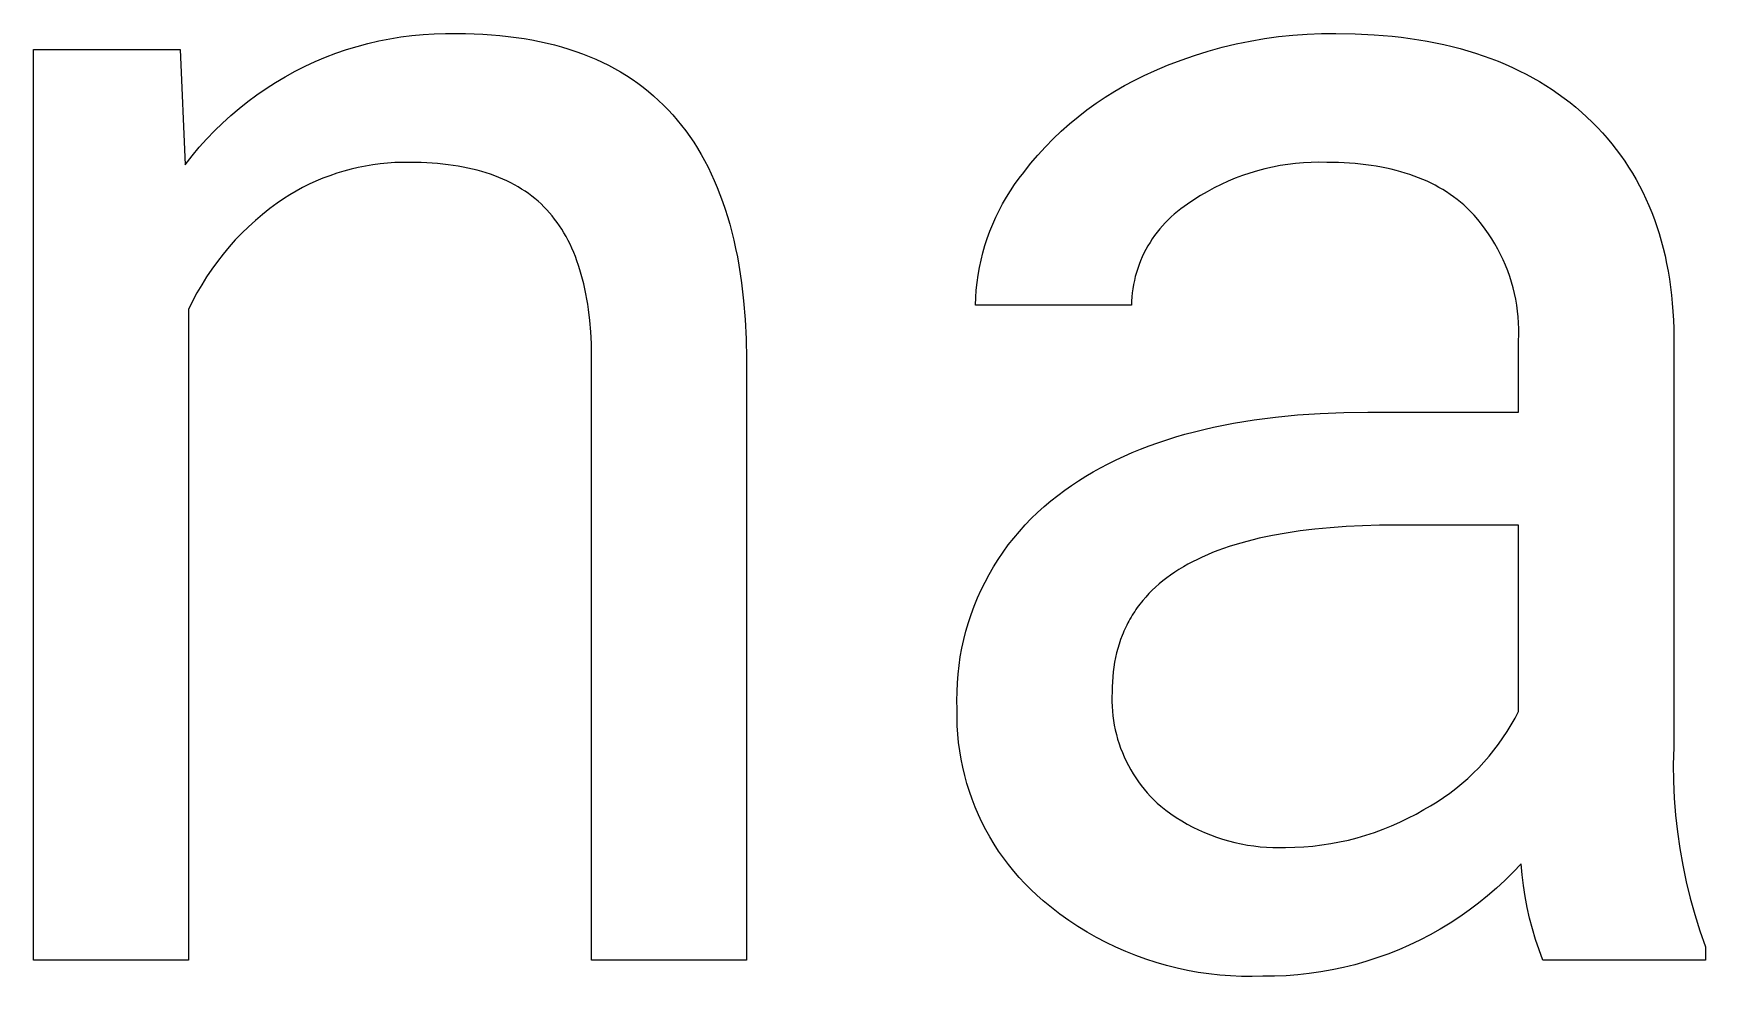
# Model space of a CAD drawing. Header units: millimetres. Extents: x -2542 to 6192, y -257 to 5845.
# Drawn here: x 3751 to 3833.6, y 127.8 to 174.4 of the extents above; entities that cross this region are included whole.
import ezdxf

# ---------------------------------------------------------------- set-up
doc = ezdxf.new("R2010")
doc.units = ezdxf.units.MM
doc.header["$MEASUREMENT"] = 0
doc.layers.add('Domyślny', color=7, linetype='Continuous', true_color=0x000000)

msp = doc.modelspace()

# ---------------------------------------------------------------- linework, layer by layer
at = {"layer": 'Domyślny'}
for p, q in [((3768.602, 174.126), (3769.146, 174.215)), ((3769.146, 174.215), (3769.694, 174.286)), ((3769.694, 174.286), (3770.244, 174.338)), ((3770.244, 174.338), (3770.795, 174.371)), ((3770.795, 174.371), (3771.347, 174.386)), ((3771.347, 174.386), (3771.899, 174.382)), ((3771.899, 174.382), (3772.339, 174.378)), ((3772.339, 174.378), (3772.772, 174.366)), ((3772.772, 174.366), (3773.198, 174.346)), ((3773.198, 174.346), (3773.618, 174.319)), ((3773.618, 174.319), (3774.03, 174.284)), ((3774.03, 174.284), (3774.436, 174.24)), ((3774.436, 174.24), (3774.835, 174.189)), ((3774.835, 174.189), (3775.227, 174.131)), ((3811.776, 174.13), (3812.478, 174.227)), ((3812.478, 174.227), (3813.183, 174.301)), ((3813.183, 174.301), (3813.89, 174.351)), ((3813.89, 174.351), (3814.599, 174.378)), ((3814.599, 174.378), (3815.307, 174.382)), ((3815.307, 174.382), (3816.262, 174.366)), ((3816.262, 174.366), (3817.19, 174.321)), ((3817.19, 174.321), (3817.644, 174.287)), ((3817.644, 174.287), (3818.092, 174.245)), ((3818.092, 174.245), (3818.533, 174.196)), ((3818.533, 174.196), (3818.967, 174.139)), ((3751.006, 128.629), (3751.006, 173.586)), ((3751.006, 173.586), (3758.248, 173.586)), ((3758.248, 173.586), (3758.496, 167.904)), ((3765.424, 173.21), (3765.94, 173.407)), ((3765.94, 173.407), (3766.462, 173.587)), ((3766.462, 173.587), (3766.989, 173.749)), ((3766.989, 173.749), (3767.522, 173.893)), ((3767.522, 173.893), (3768.06, 174.019)), ((3768.06, 174.019), (3768.602, 174.126)), ((3775.227, 174.131), (3775.612, 174.064)), ((3775.612, 174.064), (3775.99, 173.989)), ((3775.99, 173.989), (3776.362, 173.907)), ((3776.362, 173.907), (3776.726, 173.817)), ((3776.726, 173.817), (3777.084, 173.719)), ((3777.084, 173.719), (3777.435, 173.613)), ((3777.435, 173.613), (3777.778, 173.499)), ((3777.778, 173.499), (3778.115, 173.377)), ((3778.115, 173.377), (3778.446, 173.248)), ((3808.333, 173.303), (3809.01, 173.514)), ((3809.01, 173.514), (3809.694, 173.702)), ((3809.694, 173.702), (3810.383, 173.868)), ((3810.383, 173.868), (3811.077, 174.011)), ((3811.077, 174.011), (3811.776, 174.13)), ((3818.967, 174.139), (3819.395, 174.075)), ((3819.395, 174.075), (3819.817, 174.003)), ((3819.817, 174.003), (3820.232, 173.923)), ((3820.232, 173.923), (3820.64, 173.836)), ((3820.64, 173.836), (3821.042, 173.741)), ((3821.042, 173.741), (3821.437, 173.639)), ((3821.437, 173.639), (3821.826, 173.529)), ((3821.826, 173.529), (3822.208, 173.411)), ((3822.208, 173.411), (3822.584, 173.286)), ((3763.921, 172.515), (3764.414, 172.764)), ((3764.414, 172.764), (3764.915, 172.996)), ((3764.915, 172.996), (3765.424, 173.21)), ((3778.446, 173.248), (3778.769, 173.111)), ((3778.769, 173.111), (3779.085, 172.965)), ((3779.085, 172.965), (3779.395, 172.812)), ((3779.395, 172.812), (3779.698, 172.652)), ((3779.698, 172.652), (3779.993, 172.483)), ((3805.847, 172.313), (3806.35, 172.538)), ((3806.35, 172.538), (3807.002, 172.815)), ((3807.002, 172.815), (3807.664, 173.07)), ((3807.664, 173.07), (3808.333, 173.303)), ((3822.584, 173.286), (3822.953, 173.153)), ((3822.953, 173.153), (3823.316, 173.013)), ((3823.316, 173.013), (3823.671, 172.865)), ((3823.671, 172.865), (3824.021, 172.71)), ((3824.021, 172.71), (3824.364, 172.547)), ((3824.364, 172.547), (3824.7, 172.376)), ((3762.497, 171.671), (3762.962, 171.968)), ((3762.962, 171.968), (3763.437, 172.25)), ((3763.437, 172.25), (3763.921, 172.515)), ((3779.993, 172.483), (3780.282, 172.306)), ((3780.282, 172.306), (3780.564, 172.122)), ((3780.564, 172.122), (3780.84, 171.93)), ((3780.84, 171.93), (3781.108, 171.73)), ((3781.108, 171.73), (3781.369, 171.522)), ((3804.391, 171.535), (3804.867, 171.811)), ((3804.867, 171.811), (3805.353, 172.07)), ((3805.353, 172.07), (3805.847, 172.313)), ((3824.7, 172.376), (3825.03, 172.198)), ((3825.03, 172.198), (3825.353, 172.012)), ((3825.353, 172.012), (3825.67, 171.819)), ((3825.67, 171.819), (3825.98, 171.618)), ((3761.166, 170.687), (3761.598, 171.03)), ((3761.598, 171.03), (3762.042, 171.358)), ((3762.042, 171.358), (3762.497, 171.671)), ((3781.369, 171.522), (3781.624, 171.306)), ((3781.624, 171.306), (3781.872, 171.082)), ((3781.872, 171.082), (3782.113, 170.851)), ((3803.02, 170.613), (3803.467, 170.936)), ((3803.467, 170.936), (3803.923, 171.243)), ((3803.923, 171.243), (3804.391, 171.535)), ((3825.98, 171.618), (3826.284, 171.409)), ((3826.284, 171.409), (3826.581, 171.193)), ((3826.581, 171.193), (3826.871, 170.97)), ((3826.871, 170.97), (3827.155, 170.738)), ((3760.337, 169.958), (3760.745, 170.329)), ((3760.745, 170.329), (3761.166, 170.687)), ((3782.113, 170.851), (3782.347, 170.611)), ((3782.347, 170.611), (3782.574, 170.364)), ((3782.574, 170.364), (3782.794, 170.109)), ((3782.794, 170.109), (3783.007, 169.846)), ((3802.162, 169.923), (3802.585, 170.276)), ((3802.585, 170.276), (3803.02, 170.613)), ((3827.155, 170.738), (3827.432, 170.5)), ((3827.432, 170.5), (3827.702, 170.254)), ((3827.702, 170.254), (3827.964, 170.003)), ((3759.559, 169.174), (3759.941, 169.572)), ((3759.941, 169.572), (3760.337, 169.958)), ((3783.007, 169.846), (3783.214, 169.576)), ((3783.214, 169.576), (3783.414, 169.297)), ((3783.414, 169.297), (3783.606, 169.011)), ((3801.352, 169.177), (3801.751, 169.557)), ((3801.751, 169.557), (3802.162, 169.923)), ((3827.964, 170.003), (3828.218, 169.746)), ((3828.218, 169.746), (3828.463, 169.483)), ((3828.463, 169.483), (3828.7, 169.215)), ((3758.836, 168.339), (3759.19, 168.763)), ((3759.19, 168.763), (3759.559, 169.174)), ((3783.606, 169.011), (3783.792, 168.717)), ((3783.792, 168.717), (3783.971, 168.415)), ((3783.971, 168.415), (3784.143, 168.105)), ((3800.595, 168.377), (3800.967, 168.783)), ((3800.967, 168.783), (3801.352, 169.177)), ((3828.7, 169.215), (3828.929, 168.941)), ((3828.929, 168.941), (3829.149, 168.661)), ((3829.149, 168.661), (3829.362, 168.376)), ((3758.496, 167.904), (3758.836, 168.339)), ((3766.331, 167.589), (3765.981, 167.482)), ((3766.684, 167.685), (3766.331, 167.589)), ((3767.041, 167.768), (3766.684, 167.685)), ((3767.4, 167.84), (3767.041, 167.768)), ((3767.761, 167.9), (3767.4, 167.84)), ((3768.124, 167.947), (3767.761, 167.9)), ((3768.489, 167.983), (3768.124, 167.947)), ((3768.854, 168.006), (3768.489, 167.983)), ((3769.22, 168.017), (3768.854, 168.006)), ((3769.586, 168.016), (3769.22, 168.017)), ((3770.15, 168.007), (3769.586, 168.016)), ((3770.425, 167.996), (3770.15, 168.007)), ((3770.695, 167.98), (3770.425, 167.996)), ((3770.961, 167.959), (3770.695, 167.98)), ((3771.222, 167.934), (3770.961, 167.959)), ((3771.478, 167.904), (3771.222, 167.934)), ((3771.729, 167.87), (3771.478, 167.904)), ((3771.976, 167.831), (3771.729, 167.87)), ((3772.218, 167.788), (3771.976, 167.831)), ((3772.455, 167.74), (3772.218, 167.788)), ((3772.687, 167.688), (3772.455, 167.74)), ((3772.915, 167.631), (3772.687, 167.688)), ((3773.138, 167.569), (3772.915, 167.631)), ((3784.143, 168.105), (3784.309, 167.787)), ((3784.309, 167.787), (3784.467, 167.461)), ((3799.894, 167.528), (3800.237, 167.959)), ((3800.237, 167.959), (3800.595, 168.377)), ((3811.434, 167.604), (3811.066, 167.494)), ((3811.806, 167.702), (3811.434, 167.604)), ((3812.18, 167.787), (3811.806, 167.702)), ((3812.558, 167.859), (3812.18, 167.787)), ((3812.937, 167.918), (3812.558, 167.859)), ((3813.319, 167.964), (3812.937, 167.918)), ((3813.702, 167.997), (3813.319, 167.964)), ((3814.085, 168.016), (3813.702, 167.997)), ((3814.469, 168.023), (3814.085, 168.016)), ((3814.854, 168.016), (3814.469, 168.023)), ((3815.429, 168.007), (3814.854, 168.016)), ((3815.71, 167.995), (3815.429, 168.007)), ((3815.987, 167.979), (3815.71, 167.995)), ((3816.259, 167.958), (3815.987, 167.979)), ((3816.527, 167.932), (3816.259, 167.958)), ((3816.79, 167.902), (3816.527, 167.932)), ((3817.049, 167.867), (3816.79, 167.902)), ((3817.303, 167.827), (3817.049, 167.867)), ((3817.553, 167.783), (3817.303, 167.827)), ((3817.799, 167.734), (3817.553, 167.783)), ((3818.04, 167.68), (3817.799, 167.734)), ((3818.276, 167.622), (3818.04, 167.68)), ((3818.508, 167.559), (3818.276, 167.622)), ((3829.362, 168.376), (3829.566, 168.084)), ((3829.566, 168.084), (3829.761, 167.788)), ((3829.761, 167.788), (3829.949, 167.485)), ((3764.294, 166.775), (3763.972, 166.601)), ((3764.621, 166.939), (3764.294, 166.775)), ((3764.954, 167.092), (3764.621, 166.939)), ((3765.292, 167.233), (3764.954, 167.092)), ((3765.634, 167.363), (3765.292, 167.233)), ((3765.981, 167.482), (3765.634, 167.363)), ((3773.357, 167.503), (3773.138, 167.569)), ((3773.57, 167.433), (3773.357, 167.503)), ((3773.779, 167.357), (3773.57, 167.433)), ((3773.983, 167.278), (3773.779, 167.357)), ((3774.183, 167.193), (3773.983, 167.278)), ((3774.377, 167.104), (3774.183, 167.193)), ((3774.567, 167.011), (3774.377, 167.104)), ((3774.753, 166.913), (3774.567, 167.011)), ((3774.933, 166.81), (3774.753, 166.913)), ((3775.109, 166.703), (3774.933, 166.81)), ((3784.467, 167.461), (3784.619, 167.128)), ((3784.619, 167.128), (3784.763, 166.786)), ((3784.763, 166.786), (3784.901, 166.437)), ((3799.238, 166.618), (3799.446, 166.929)), ((3799.446, 166.929), (3799.665, 167.233)), ((3799.665, 167.233), (3799.894, 167.528)), ((3809.638, 166.928), (3809.295, 166.757)), ((3809.988, 167.088), (3809.638, 166.928)), ((3810.342, 167.236), (3809.988, 167.088)), ((3810.702, 167.371), (3810.342, 167.236)), ((3811.066, 167.494), (3810.702, 167.371)), ((3818.736, 167.492), (3818.508, 167.559)), ((3818.959, 167.419), (3818.736, 167.492)), ((3819.178, 167.342), (3818.959, 167.419)), ((3819.393, 167.261), (3819.178, 167.342)), ((3819.603, 167.175), (3819.393, 167.261)), ((3819.808, 167.084), (3819.603, 167.175)), ((3820.009, 166.988), (3819.808, 167.084)), ((3820.206, 166.888), (3820.009, 166.988)), ((3820.398, 166.783), (3820.206, 166.888)), ((3820.586, 166.673), (3820.398, 166.783)), ((3829.949, 167.485), (3830.128, 167.177)), ((3830.128, 167.177), (3830.3, 166.863)), ((3830.3, 166.863), (3830.462, 166.543)), ((3763.044, 166.014), (3762.673, 165.74)), ((3763.346, 166.22), (3763.044, 166.014)), ((3763.656, 166.416), (3763.346, 166.22)), ((3763.972, 166.601), (3763.656, 166.416)), ((3775.28, 166.591), (3775.109, 166.703)), ((3775.447, 166.475), (3775.28, 166.591)), ((3775.609, 166.354), (3775.447, 166.475)), ((3775.766, 166.229), (3775.609, 166.354)), ((3775.918, 166.099), (3775.766, 166.229)), ((3776.066, 165.965), (3775.918, 166.099)), ((3776.208, 165.825), (3776.066, 165.965)), ((3784.901, 166.437), (3785.032, 166.08)), ((3785.032, 166.08), (3785.156, 165.715)), ((3798.68, 165.646), (3798.855, 165.976)), ((3798.855, 165.976), (3799.041, 166.301)), ((3799.041, 166.301), (3799.238, 166.618)), ((3807.985, 165.955), (3807.814, 165.841)), ((3808.302, 166.172), (3807.985, 165.955)), ((3808.626, 166.378), (3808.302, 166.172)), ((3808.957, 166.573), (3808.626, 166.378)), ((3809.295, 166.757), (3808.957, 166.573)), ((3820.769, 166.559), (3820.586, 166.673)), ((3820.948, 166.44), (3820.769, 166.559)), ((3821.122, 166.317), (3820.948, 166.44)), ((3821.292, 166.189), (3821.122, 166.317)), ((3821.458, 166.056), (3821.292, 166.189)), ((3821.619, 165.918), (3821.458, 166.056)), ((3830.462, 166.543), (3830.617, 166.217)), ((3830.617, 166.217), (3830.764, 165.886)), ((3761.961, 165.154), (3761.62, 164.844)), ((3762.312, 165.453), (3761.961, 165.154)), ((3762.673, 165.74), (3762.312, 165.453)), ((3776.347, 165.682), (3776.208, 165.825)), ((3776.48, 165.534), (3776.347, 165.682)), ((3776.61, 165.38), (3776.48, 165.534)), ((3776.735, 165.222), (3776.61, 165.38)), ((3776.856, 165.059), (3776.735, 165.222)), ((3785.156, 165.715), (3785.274, 165.343)), ((3785.274, 165.343), (3785.384, 164.962)), ((3798.365, 164.967), (3798.517, 165.309)), ((3798.517, 165.309), (3798.68, 165.646)), ((3807.027, 165.188), (3806.883, 165.042)), ((3807.175, 165.329), (3807.027, 165.188)), ((3807.328, 165.465), (3807.175, 165.329)), ((3807.486, 165.596), (3807.328, 165.465)), ((3807.648, 165.721), (3807.486, 165.596)), ((3807.814, 165.841), (3807.648, 165.721)), ((3821.776, 165.776), (3821.619, 165.918)), ((3821.928, 165.629), (3821.776, 165.776)), ((3822.127, 165.414), (3821.928, 165.629)), ((3822.32, 165.192), (3822.127, 165.414)), ((3822.504, 164.964), (3822.32, 165.192)), ((3830.764, 165.886), (3830.902, 165.549)), ((3830.902, 165.549), (3831.032, 165.207)), ((3831.032, 165.207), (3831.153, 164.858)), ((3761.29, 164.522), (3760.971, 164.188)), ((3761.62, 164.844), (3761.29, 164.522)), ((3776.973, 164.89), (3776.856, 165.059)), ((3777.086, 164.717), (3776.973, 164.89)), ((3777.195, 164.539), (3777.086, 164.717)), ((3777.3, 164.356), (3777.195, 164.539)), ((3777.4, 164.168), (3777.3, 164.356)), ((3785.384, 164.962), (3785.487, 164.574)), ((3785.487, 164.574), (3785.584, 164.178)), ((3798.098, 164.268), (3798.226, 164.62)), ((3798.226, 164.62), (3798.365, 164.967)), ((3806.36, 164.412), (3806.243, 164.244)), ((3806.482, 164.576), (3806.36, 164.412)), ((3806.611, 164.736), (3806.482, 164.576)), ((3806.744, 164.891), (3806.611, 164.736)), ((3806.883, 165.042), (3806.744, 164.891)), ((3822.681, 164.73), (3822.504, 164.964)), ((3822.85, 164.49), (3822.681, 164.73)), ((3823.01, 164.244), (3822.85, 164.49)), ((3831.153, 164.858), (3831.267, 164.504)), ((3831.267, 164.504), (3831.372, 164.145)), ((3760.368, 163.491), (3760.085, 163.127)), ((3760.664, 163.845), (3760.368, 163.491)), ((3760.971, 164.188), (3760.664, 163.845)), ((3777.496, 163.975), (3777.4, 164.168)), ((3777.589, 163.777), (3777.496, 163.975)), ((3777.677, 163.574), (3777.589, 163.777)), ((3777.76, 163.366), (3777.677, 163.574)), ((3785.584, 164.178), (3785.674, 163.773)), ((3785.674, 163.773), (3785.757, 163.362)), ((3797.79, 163.19), (3797.88, 163.553)), ((3797.88, 163.553), (3797.983, 163.913)), ((3797.983, 163.913), (3798.098, 164.268)), ((3805.833, 163.535), (3805.745, 163.35)), ((3805.926, 163.717), (3805.833, 163.535)), ((3806.026, 163.897), (3805.926, 163.717)), ((3806.131, 164.072), (3806.026, 163.897)), ((3806.243, 164.244), (3806.131, 164.072)), ((3823.162, 163.993), (3823.01, 164.244)), ((3823.306, 163.737), (3823.162, 163.993)), ((3823.44, 163.477), (3823.306, 163.737)), ((3823.566, 163.211), (3823.44, 163.477)), ((3831.372, 164.145), (3831.469, 163.779)), ((3831.469, 163.779), (3831.558, 163.408)), ((3759.814, 162.754), (3759.556, 162.371)), ((3760.085, 163.127), (3759.814, 162.754)), ((3777.84, 163.153), (3777.76, 163.366)), ((3777.916, 162.936), (3777.84, 163.153)), ((3777.987, 162.713), (3777.916, 162.936)), ((3778.054, 162.485), (3777.987, 162.713)), ((3785.757, 163.362), (3785.833, 162.942)), ((3785.833, 162.942), (3785.902, 162.514)), ((3797.648, 162.456), (3797.712, 162.824)), ((3797.712, 162.824), (3797.79, 163.19)), ((3805.522, 162.777), (3805.461, 162.582)), ((3805.59, 162.971), (3805.522, 162.777)), ((3805.665, 163.162), (3805.59, 162.971)), ((3805.745, 163.35), (3805.665, 163.162)), ((3823.683, 162.942), (3823.566, 163.211)), ((3823.79, 162.669), (3823.683, 162.942)), ((3823.888, 162.393), (3823.79, 162.669)), ((3831.558, 163.408), (3831.638, 163.031)), ((3831.638, 163.031), (3831.711, 162.649)), ((3831.711, 162.649), (3831.775, 162.26)), ((3759.311, 161.981), (3759.08, 161.582)), ((3759.556, 162.371), (3759.311, 161.981)), ((3778.117, 162.252), (3778.054, 162.485)), ((3778.176, 162.015), (3778.117, 162.252)), ((3778.231, 161.772), (3778.176, 162.015)), ((3785.902, 162.514), (3785.964, 162.079)), ((3785.964, 162.079), (3786.068, 161.184)), ((3797.556, 161.714), (3797.595, 162.086)), ((3797.595, 162.086), (3797.648, 162.456)), ((3805.316, 161.985), (3805.282, 161.783)), ((3805.358, 162.185), (3805.316, 161.985)), ((3805.406, 162.385), (3805.358, 162.185)), ((3805.461, 162.582), (3805.406, 162.385)), ((3823.977, 162.113), (3823.888, 162.393)), ((3824.056, 161.83), (3823.977, 162.113)), ((3824.125, 161.545), (3824.056, 161.83)), ((3831.775, 162.26), (3831.83, 161.866)), ((3831.83, 161.866), (3831.878, 161.467)), ((3758.862, 161.175), (3758.658, 160.762)), ((3759.08, 161.582), (3758.862, 161.175)), ((3778.281, 161.525), (3778.231, 161.772)), ((3778.328, 161.272), (3778.281, 161.525)), ((3778.37, 161.015), (3778.328, 161.272)), ((3778.408, 160.752), (3778.37, 161.015)), ((3786.068, 161.184), (3786.144, 160.258)), ((3797.516, 160.967), (3797.53, 161.341)), ((3797.53, 161.341), (3797.556, 161.714)), ((3805.219, 161.172), (3805.212, 160.967)), ((3805.233, 161.376), (3805.219, 161.172)), ((3805.254, 161.58), (3805.233, 161.376)), ((3805.282, 161.783), (3805.254, 161.58)), ((3824.185, 161.258), (3824.125, 161.545)), ((3824.235, 160.969), (3824.185, 161.258)), ((3831.878, 161.467), (3831.917, 161.061)), ((3831.917, 161.061), (3831.948, 160.65)), ((3758.658, 160.762), (3758.658, 128.629)), ((3778.471, 160.212), (3778.408, 160.752)), ((3778.518, 159.653), (3778.471, 160.212)), ((3786.144, 160.258), (3786.193, 159.301)), ((3805.212, 160.967), (3797.516, 160.967)), ((3824.275, 160.678), (3824.235, 160.969)), ((3824.306, 160.386), (3824.275, 160.678)), ((3824.326, 160.094), (3824.306, 160.386)), ((3831.948, 160.65), (3831.971, 160.233)), ((3831.971, 160.233), (3831.986, 159.811)), ((3778.549, 159.073), (3778.518, 159.653)), ((3824.336, 159.8), (3824.326, 160.094)), ((3824.327, 159.214), (3824.337, 159.507)), ((3824.337, 159.507), (3824.336, 159.8)), ((3831.986, 159.811), (3831.986, 139.135)), ((3778.563, 158.474), (3778.549, 159.073)), ((3786.193, 159.301), (3786.215, 158.312)), ((3824.327, 155.683), (3824.327, 159.214)), ((3778.563, 128.629), (3778.563, 158.474)), ((3786.215, 158.312), (3786.215, 128.629)), ((3810.257, 155.141), (3811.277, 155.307)), ((3811.277, 155.307), (3812.33, 155.442)), ((3812.33, 155.442), (3813.417, 155.548)), ((3813.417, 155.548), (3814.537, 155.623)), ((3814.537, 155.623), (3815.692, 155.668)), ((3815.692, 155.668), (3816.88, 155.683)), ((3816.88, 155.683), (3824.327, 155.683)), ((3806.956, 154.325), (3807.402, 154.464)), ((3807.402, 154.464), (3807.857, 154.596)), ((3807.857, 154.596), (3808.32, 154.72)), ((3808.32, 154.72), (3808.792, 154.837)), ((3808.792, 154.837), (3809.272, 154.946)), ((3809.272, 154.946), (3809.76, 155.047)), ((3809.76, 155.047), (3810.257, 155.141)), ((3804.852, 153.517), (3805.256, 153.693)), ((3805.256, 153.693), (3805.668, 153.863)), ((3805.668, 153.863), (3806.089, 154.024)), ((3806.089, 154.024), (3806.518, 154.179)), ((3806.518, 154.179), (3806.956, 154.325)), ((3802.958, 152.52), (3803.32, 152.734)), ((3803.32, 152.734), (3803.69, 152.941)), ((3803.69, 152.941), (3804.069, 153.141)), ((3804.069, 153.141), (3804.456, 153.332)), ((3804.456, 153.332), (3804.852, 153.517)), ((3801.924, 151.832), (3802.26, 152.069)), ((3802.26, 152.069), (3802.605, 152.298)), ((3802.605, 152.298), (3802.958, 152.52)), ((3800.902, 151.029), (3801.233, 151.308)), ((3801.233, 151.308), (3801.574, 151.576)), ((3801.574, 151.576), (3801.924, 151.832)), ((3799.969, 150.125), (3800.27, 150.437)), ((3800.27, 150.437), (3800.581, 150.738)), ((3800.581, 150.738), (3800.902, 151.029)), ((3799.134, 149.129), (3799.401, 149.471)), ((3799.401, 149.471), (3799.68, 149.803)), ((3799.68, 149.803), (3799.969, 150.125)), ((3811.528, 149.461), (3811.216, 149.386)), ((3812.174, 149.598), (3811.528, 149.461)), ((3812.847, 149.718), (3812.174, 149.598)), ((3813.548, 149.823), (3812.847, 149.718)), ((3814.276, 149.912), (3813.548, 149.823)), ((3815.031, 149.984), (3814.276, 149.912)), ((3815.814, 150.041), (3815.031, 149.984)), ((3816.625, 150.081), (3815.814, 150.041)), ((3817.463, 150.105), (3816.625, 150.081)), ((3818.329, 150.113), (3817.463, 150.105)), ((3824.327, 150.113), (3818.329, 150.113)), ((3824.327, 140.913), (3824.327, 150.113)), ((3798.637, 148.42), (3798.879, 148.779)), ((3798.879, 148.779), (3799.134, 149.129)), ((3808.963, 148.645), (3808.712, 148.534)), ((3809.22, 148.752), (3808.963, 148.645)), ((3809.485, 148.854), (3809.22, 148.752)), ((3809.756, 148.953), (3809.485, 148.854)), ((3810.034, 149.048), (3809.756, 148.953)), ((3810.319, 149.138), (3810.034, 149.048)), ((3810.611, 149.225), (3810.319, 149.138)), ((3810.91, 149.308), (3810.611, 149.225)), ((3811.216, 149.386), (3810.91, 149.308)), ((3798.189, 147.678), (3798.407, 148.053)), ((3798.407, 148.053), (3798.637, 148.42)), ((3807.352, 147.785), (3807.149, 147.646)), ((3807.561, 147.92), (3807.352, 147.785)), ((3807.778, 148.051), (3807.561, 147.92)), ((3808.001, 148.178), (3807.778, 148.051)), ((3808.231, 148.301), (3808.001, 148.178)), ((3808.468, 148.419), (3808.231, 148.301)), ((3808.712, 148.534), (3808.468, 148.419)), ((3797.794, 146.908), (3797.985, 147.296)), ((3797.985, 147.296), (3798.189, 147.678)), ((3806.407, 147.05), (3806.239, 146.891)), ((3806.583, 147.205), (3806.407, 147.05)), ((3806.765, 147.356), (3806.583, 147.205)), ((3806.954, 147.503), (3806.765, 147.356)), ((3807.149, 147.646), (3806.954, 147.503)), ((3797.452, 146.111), (3797.616, 146.512)), ((3797.616, 146.512), (3797.794, 146.908)), ((3805.567, 146.125), (3805.501, 146.035)), ((3805.635, 146.214), (3805.567, 146.125)), ((3805.704, 146.302), (3805.635, 146.214)), ((3805.776, 146.389), (3805.704, 146.302)), ((3805.923, 146.56), (3805.776, 146.389)), ((3806.078, 146.728), (3805.923, 146.56)), ((3806.239, 146.891), (3806.078, 146.728)), ((3797.045, 144.878), (3797.166, 145.294)), ((3797.166, 145.294), (3797.302, 145.705)), ((3797.302, 145.705), (3797.452, 146.111)), ((3805.086, 145.376), (3805.034, 145.278)), ((3805.14, 145.473), (3805.086, 145.376)), ((3805.196, 145.569), (3805.14, 145.473)), ((3805.254, 145.664), (3805.196, 145.569)), ((3805.313, 145.758), (3805.254, 145.664)), ((3805.374, 145.852), (3805.313, 145.758)), ((3805.436, 145.944), (3805.374, 145.852)), ((3805.501, 146.035), (3805.436, 145.944)), ((3796.937, 144.458), (3797.045, 144.878)), ((3804.756, 144.667), (3804.677, 144.456)), ((3804.798, 144.772), (3804.756, 144.667)), ((3804.841, 144.875), (3804.798, 144.772)), ((3804.887, 144.977), (3804.841, 144.875)), ((3804.934, 145.078), (3804.887, 144.977)), ((3804.983, 145.178), (3804.934, 145.078)), ((3805.034, 145.278), (3804.983, 145.178)), ((3796.766, 143.609), (3796.845, 144.035)), ((3796.845, 144.035), (3796.937, 144.458)), ((3804.481, 143.797), (3804.429, 143.57)), ((3804.539, 144.021), (3804.481, 143.797)), ((3804.604, 144.24), (3804.539, 144.021)), ((3804.677, 144.456), (3804.604, 144.24)), ((3796.654, 142.75), (3796.703, 143.18)), ((3796.703, 143.18), (3796.766, 143.609)), ((3804.316, 142.863), (3804.292, 142.619)), ((3804.347, 143.103), (3804.316, 142.863)), ((3804.385, 143.338), (3804.347, 143.103)), ((3804.429, 143.57), (3804.385, 143.338)), ((3796.602, 141.885), (3796.621, 142.318)), ((3796.621, 142.318), (3796.654, 142.75)), ((3804.264, 142.12), (3804.261, 141.864)), ((3804.275, 142.372), (3804.264, 142.12)), ((3804.292, 142.619), (3804.275, 142.372)), ((3796.598, 141.452), (3796.602, 141.885)), ((3796.609, 141.019), (3796.598, 141.452)), ((3804.261, 141.864), (3804.253, 141.629)), ((3804.253, 141.629), (3804.253, 141.395)), ((3804.253, 141.395), (3804.26, 141.16)), ((3796.606, 140.607), (3796.609, 141.019)), ((3796.618, 140.195), (3796.606, 140.607)), ((3804.26, 141.16), (3804.276, 140.926)), ((3804.276, 140.926), (3804.299, 140.692)), ((3804.299, 140.692), (3804.33, 140.459)), ((3804.33, 140.459), (3804.369, 140.228)), ((3823.965, 140.245), (3824.152, 140.576)), ((3824.152, 140.576), (3824.327, 140.913)), ((3796.643, 139.784), (3796.618, 140.195)), ((3796.683, 139.374), (3796.643, 139.784)), ((3804.369, 140.228), (3804.416, 139.998)), ((3804.416, 139.998), (3804.471, 139.769)), ((3804.471, 139.769), (3804.533, 139.543)), ((3804.533, 139.543), (3804.603, 139.318)), ((3823.339, 139.293), (3823.558, 139.603)), ((3823.558, 139.603), (3823.767, 139.921)), ((3823.767, 139.921), (3823.965, 140.245)), ((3796.737, 138.965), (3796.683, 139.374)), ((3796.805, 138.559), (3796.737, 138.965)), ((3804.603, 139.318), (3804.68, 139.097)), ((3804.68, 139.097), (3804.765, 138.878)), ((3804.765, 138.878), (3804.857, 138.662)), ((3822.619, 138.409), (3822.869, 138.696)), ((3822.869, 138.696), (3823.109, 138.991)), ((3823.109, 138.991), (3823.339, 139.293)), ((3831.986, 139.135), (3831.967, 138.299)), ((3796.886, 138.155), (3796.805, 138.559)), ((3796.981, 137.754), (3796.886, 138.155)), ((3804.857, 138.662), (3804.956, 138.449)), ((3804.956, 138.449), (3805.062, 138.239)), ((3805.062, 138.239), (3805.176, 138.034)), ((3805.176, 138.034), (3805.296, 137.832)), ((3822.092, 137.862), (3822.36, 138.131)), ((3822.36, 138.131), (3822.619, 138.409)), ((3831.967, 138.299), (3831.975, 137.464)), ((3797.09, 137.357), (3796.981, 137.754)), ((3797.213, 136.964), (3797.09, 137.357)), ((3805.296, 137.832), (3805.423, 137.634)), ((3805.423, 137.634), (3805.556, 137.441)), ((3805.556, 137.441), (3805.696, 137.253)), ((3805.696, 137.253), (3805.842, 137.069)), ((3805.842, 137.069), (3805.994, 136.89)), ((3820.933, 136.881), (3821.235, 137.111)), ((3821.235, 137.111), (3821.529, 137.352)), ((3821.529, 137.352), (3821.815, 137.602)), ((3821.815, 137.602), (3822.092, 137.862)), ((3831.975, 137.464), (3832.011, 136.629)), ((3797.349, 136.575), (3797.213, 136.964)), ((3797.498, 136.191), (3797.349, 136.575)), ((3805.994, 136.89), (3806.152, 136.716)), ((3806.152, 136.716), (3806.316, 136.548)), ((3806.316, 136.548), (3806.486, 136.386)), ((3806.486, 136.386), (3806.66, 136.229)), ((3806.66, 136.229), (3806.91, 136.035)), ((3819.653, 136.064), (3819.983, 136.252)), ((3819.983, 136.252), (3820.307, 136.451)), ((3820.307, 136.451), (3820.623, 136.661)), ((3820.623, 136.661), (3820.933, 136.881)), ((3832.011, 136.629), (3832.075, 135.795)), ((3797.66, 135.812), (3797.498, 136.191)), ((3797.835, 135.439), (3797.66, 135.812)), ((3798.022, 135.072), (3797.835, 135.439)), ((3806.91, 136.035), (3807.166, 135.85)), ((3807.166, 135.85), (3807.428, 135.674)), ((3807.428, 135.674), (3807.696, 135.506)), ((3807.696, 135.506), (3807.97, 135.348)), ((3818.055, 135.259), (3818.464, 135.441)), ((3818.464, 135.441), (3818.867, 135.635)), ((3818.867, 135.635), (3819.263, 135.843)), ((3819.263, 135.843), (3819.653, 136.064)), ((3832.075, 135.795), (3832.166, 134.964)), ((3798.222, 134.712), (3798.022, 135.072)), ((3798.435, 134.359), (3798.222, 134.712)), ((3807.97, 135.348), (3808.248, 135.2)), ((3808.248, 135.2), (3808.532, 135.061)), ((3808.532, 135.061), (3808.82, 134.932)), ((3808.82, 134.932), (3809.113, 134.813)), ((3809.113, 134.813), (3809.41, 134.704)), ((3809.41, 134.704), (3809.71, 134.605)), ((3809.71, 134.605), (3810.013, 134.517)), ((3815.494, 134.467), (3815.931, 134.563)), ((3815.931, 134.563), (3816.365, 134.674)), ((3816.365, 134.674), (3816.794, 134.799)), ((3816.794, 134.799), (3817.22, 134.939)), ((3817.22, 134.939), (3817.64, 135.092)), ((3817.64, 135.092), (3818.055, 135.259)), ((3832.166, 134.964), (3832.284, 134.137)), ((3798.659, 134.013), (3798.435, 134.359)), ((3798.895, 133.676), (3798.659, 134.013)), ((3810.013, 134.517), (3810.319, 134.439)), ((3810.319, 134.439), (3810.628, 134.371)), ((3810.628, 134.371), (3810.938, 134.315)), ((3810.938, 134.315), (3811.251, 134.268)), ((3811.251, 134.268), (3811.565, 134.233)), ((3811.565, 134.233), (3811.88, 134.208)), ((3811.88, 134.208), (3812.195, 134.194)), ((3812.195, 134.194), (3812.511, 134.191)), ((3812.511, 134.191), (3812.827, 134.199)), ((3812.827, 134.199), (3813.274, 134.207)), ((3813.274, 134.207), (3813.721, 134.229)), ((3813.721, 134.229), (3814.167, 134.267)), ((3814.167, 134.267), (3814.612, 134.319)), ((3814.612, 134.319), (3815.054, 134.386)), ((3815.054, 134.386), (3815.494, 134.467)), ((3832.284, 134.137), (3832.43, 133.314)), ((3799.142, 133.346), (3798.895, 133.676)), ((3799.4, 133.025), (3799.142, 133.346)), ((3799.67, 132.713), (3799.4, 133.025)), ((3824.058, 132.975), (3823.652, 132.571)), ((3824.452, 133.391), (3824.058, 132.975)), ((3824.501, 132.849), (3824.452, 133.391)), ((3832.43, 133.314), (3832.602, 132.496)), ((3799.949, 132.411), (3799.67, 132.713)), ((3800.239, 132.118), (3799.949, 132.411)), ((3800.539, 131.836), (3800.239, 132.118)), ((3823.231, 132.182), (3822.798, 131.807)), ((3823.652, 132.571), (3823.231, 132.182)), ((3824.567, 132.309), (3824.501, 132.849)), ((3824.652, 131.771), (3824.567, 132.309)), ((3832.602, 132.496), (3832.801, 131.684)), ((3800.848, 131.564), (3800.539, 131.836)), ((3801.262, 131.226), (3800.848, 131.564)), ((3822.353, 131.447), (3821.896, 131.102)), ((3822.798, 131.807), (3822.353, 131.447)), ((3824.754, 131.236), (3824.652, 131.771)), ((3832.801, 131.684), (3833.028, 130.879)), ((3801.687, 130.902), (3801.262, 131.226)), ((3802.122, 130.593), (3801.687, 130.902)), ((3802.568, 130.298), (3802.122, 130.593)), ((3820.948, 130.459), (3820.458, 130.162)), ((3821.427, 130.773), (3820.948, 130.459)), ((3821.896, 131.102), (3821.427, 130.773)), ((3824.874, 130.705), (3824.754, 131.236)), ((3825.012, 130.179), (3824.874, 130.705)), ((3833.028, 130.879), (3833.28, 130.083)), ((3803.023, 130.019), (3802.568, 130.298)), ((3803.487, 129.755), (3803.023, 130.019)), ((3803.96, 129.508), (3803.487, 129.755)), ((3819.451, 129.618), (3818.933, 129.371)), ((3819.959, 129.882), (3819.451, 129.618)), ((3820.458, 130.162), (3819.959, 129.882)), ((3825.166, 129.657), (3825.012, 130.179)), ((3825.338, 129.14), (3825.166, 129.657)), ((3833.28, 130.083), (3833.559, 129.295)), ((3804.442, 129.276), (3803.96, 129.508)), ((3804.93, 129.06), (3804.442, 129.276)), ((3805.426, 128.862), (3804.93, 129.06)), ((3805.928, 128.68), (3805.426, 128.862)), ((3817.876, 128.931), (3817.337, 128.738)), ((3818.408, 129.142), (3817.876, 128.931)), ((3818.933, 129.371), (3818.408, 129.142)), ((3825.527, 128.629), (3825.338, 129.14)), ((3833.559, 129.295), (3833.559, 128.629)), ((3758.658, 128.629), (3751.006, 128.629)), ((3786.215, 128.629), (3778.563, 128.629)), ((3806.436, 128.515), (3805.928, 128.68)), ((3806.949, 128.367), (3806.436, 128.515)), ((3807.467, 128.237), (3806.949, 128.367)), ((3807.989, 128.124), (3807.467, 128.237)), ((3808.515, 128.029), (3807.989, 128.124)), ((3809.043, 127.951), (3808.515, 128.029)), ((3813.994, 127.968), (3813.424, 127.905)), ((3814.561, 128.049), (3813.994, 127.968)), ((3815.124, 128.149), (3814.561, 128.049)), ((3815.685, 128.269), (3815.124, 128.149)), ((3816.241, 128.407), (3815.685, 128.269)), ((3816.792, 128.563), (3816.241, 128.407)), ((3817.337, 128.738), (3816.792, 128.563)), ((3833.559, 128.629), (3825.527, 128.629)), ((3809.574, 127.892), (3809.043, 127.951)), ((3810.107, 127.85), (3809.574, 127.892)), ((3810.64, 127.827), (3810.107, 127.85)), ((3811.174, 127.821), (3810.64, 127.827)), ((3811.708, 127.834), (3811.174, 127.821)), ((3812.281, 127.838), (3811.708, 127.834)), ((3812.853, 127.862), (3812.281, 127.838)), ((3813.424, 127.905), (3812.853, 127.862))]:
    msp.add_line(p, q, dxfattribs=at)

doc.saveas('drawing.dxf')
